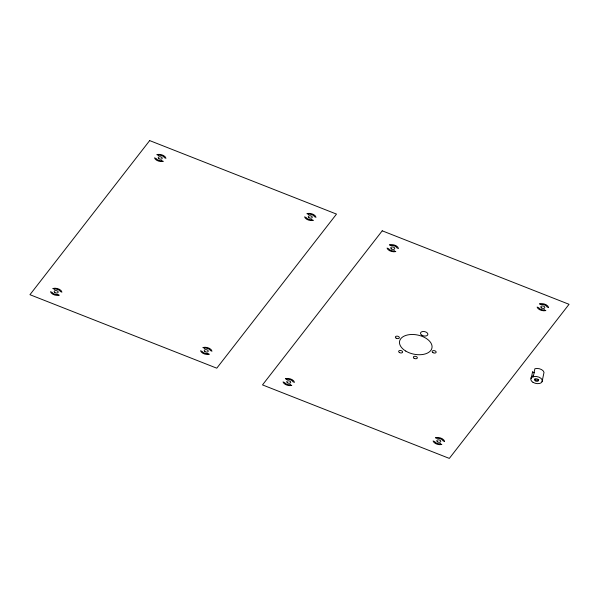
<?xml version="1.0" encoding="UTF-8"?>
<svg xmlns="http://www.w3.org/2000/svg" width="599" height="599" viewBox="0 0 599 599"><rect width="100%" height="100%" fill="white"/><g stroke="black" fill="none" stroke-linecap="round" stroke-linejoin="round"><path stroke-width="0.9" d="M531.283 377.991L532.556 371.919L534.203 372.638A4.53 2.673 11.8 0 0 534.33 372.81M533.245 376.898L534.877 368.729A5.878 3.474 11.8 0 1 544.012 372.391L542.342 380.402M532.855 372.6A5.878 3.474 11.8 0 1 532.556 371.919M542.567 379.332A5.878 3.474 11.8 0 1 541.87 381.376M531.021 378.411A5.878 3.474 11.8 0 1 533.424 375.67M538.771 379.466A2.029 1.198 11.8 0 1 536.764 380.193A2.029 1.198 11.8 0 1 534.825 378.882M149.675 140.593L29.95 294.693L216.771 368.183L336.496 214.09L149.675 140.593M382.229 230.817L262.504 384.91L449.325 458.407L569.05 304.307L382.229 230.817M161.678 160.712L161.558 160.727A4.53 2.673 11.8 0 1 156.152 158.555L154.497 157.837A5.878 3.474 11.8 0 0 163.28 161.356L161.678 160.712M311.735 219.721L311.607 219.728A4.53 2.673 11.8 0 1 306.201 217.564L304.554 216.838A5.878 3.474 11.8 0 0 313.337 220.365L311.735 219.721M394.232 250.936L394.112 250.944A4.53 2.673 11.8 0 1 388.699 248.78L387.051 248.061A5.878 3.474 11.8 0 0 395.834 251.58L394.232 250.936M57.654 294.566L57.534 294.573A4.53 2.673 11.8 0 1 52.128 292.409L50.473 291.691A5.878 3.474 11.8 0 0 59.256 295.21L57.654 294.566M544.289 309.938L544.162 309.953A4.53 2.673 11.8 0 1 538.756 307.781L537.101 307.062A5.878 3.474 11.8 0 0 545.884 310.582L544.289 309.938M207.718 353.612L207.591 353.62A4.53 2.673 11.8 0 1 202.185 351.456L200.53 350.737A5.878 3.474 11.8 0 0 209.313 354.256L207.718 353.612M290.208 384.79L290.081 384.798A4.53 2.673 11.8 0 1 284.675 382.634L283.028 381.907A5.878 3.474 11.8 0 0 291.81 385.427L290.208 384.79M440.265 443.837L440.145 443.844A4.53 2.673 11.8 0 1 434.739 441.68L433.084 440.954A5.878 3.474 11.8 0 0 441.867 444.473L440.265 443.837M548.564 307.534L547.059 306.935A4.53 2.673 11.8 0 0 540.927 304.479L539.422 303.873A5.878 3.474 11.8 0 1 548.564 307.534M390.877 245.47L389.372 244.871A5.878 3.474 11.8 0 1 398.507 248.533L397.01 247.926A4.53 2.673 11.8 0 0 390.877 245.47M308.373 214.255L306.875 213.648A5.878 3.474 11.8 0 1 316.01 217.317L314.505 216.711A4.53 2.673 11.8 0 0 308.373 214.255M158.323 155.246L156.818 154.647A5.878 3.474 11.8 0 1 165.96 158.308L164.455 157.709A4.53 2.673 11.8 0 0 158.323 155.246M444.54 441.433L443.043 440.827A4.53 2.673 11.8 0 0 436.911 438.371L435.406 437.764A5.878 3.474 11.8 0 1 444.54 441.433M286.854 379.324L285.349 378.718A5.878 3.474 11.8 0 1 294.483 382.379L292.986 381.78A4.53 2.673 11.8 0 0 286.854 379.324M204.356 348.146L202.851 347.547A5.878 3.474 11.8 0 1 211.994 351.209L210.489 350.602A4.53 2.673 11.8 0 0 204.356 348.146M54.299 289.1L52.794 288.501A5.878 3.474 11.8 0 1 61.937 292.162L60.432 291.556A4.53 2.673 11.8 0 0 54.299 289.1M405.748 351.066A16.525 9.756 11.8 0 0 431.916 348.146A16.525 9.756 11.8 0 0 409.664 334.616A16.525 9.756 11.8 0 0 405.748 351.066M414.111 358.299A2.029 1.198 11.8 0 0 417.331 357.955A2.029 1.198 11.8 0 0 414.62 356.285A2.029 1.198 11.8 0 0 414.111 358.299M399.398 352.512A2.029 1.198 11.8 0 0 402.618 352.175A2.029 1.198 11.8 0 0 399.915 350.497A2.029 1.198 11.8 0 0 399.398 352.512M396.134 338.158A2.029 1.198 11.8 0 0 399.361 337.829A2.029 1.198 11.8 0 0 396.665 336.151A2.029 1.198 11.8 0 0 396.134 338.158M432.935 352.639A2.029 1.198 11.8 0 0 436.147 352.279A2.029 1.198 11.8 0 0 433.406 350.617A2.029 1.198 11.8 0 0 432.935 352.639M421.913 335.238A3.751 2.216 11.8 0 0 427.851 334.579A3.751 2.216 11.8 0 0 422.812 331.509A3.751 2.216 11.8 0 0 421.913 335.238M541.511 307.938A2.029 1.198 11.8 0 0 544.776 307.669A2.029 1.198 11.8 0 0 542.132 305.954A2.029 1.198 11.8 0 0 541.511 307.938M391.461 248.937A2.029 1.198 11.8 0 0 394.719 248.66A2.029 1.198 11.8 0 0 392.075 246.945A2.029 1.198 11.8 0 0 391.461 248.937M437.495 441.83A2.029 1.198 11.8 0 0 440.752 441.56A2.029 1.198 11.8 0 0 438.109 439.846A2.029 1.198 11.8 0 0 437.495 441.83M287.438 382.783A2.029 1.198 11.8 0 0 290.695 382.514A2.029 1.198 11.8 0 0 288.052 380.799A2.029 1.198 11.8 0 0 287.438 382.783M533.05 382.372A5.878 3.474 11.8 0 0 542.335 381.278A5.878 3.474 11.8 0 0 534.368 376.501A5.878 3.474 11.8 0 0 533.05 382.372M535.289 380.807A2.029 1.198 11.8 0 0 538.553 380.53A2.029 1.198 11.8 0 0 535.91 378.815A2.029 1.198 11.8 0 0 535.289 380.807M308.964 217.722A2.029 1.198 11.8 0 0 312.221 217.444A2.029 1.198 11.8 0 0 309.578 215.73A2.029 1.198 11.8 0 0 308.964 217.722M204.94 351.613A2.029 1.198 11.8 0 0 208.205 351.336A2.029 1.198 11.8 0 0 205.562 349.629A2.029 1.198 11.8 0 0 204.94 351.613M54.883 292.567A2.029 1.198 11.8 0 0 58.148 292.29A2.029 1.198 11.8 0 0 55.505 290.575A2.029 1.198 11.8 0 0 54.883 292.567M158.907 158.713A2.029 1.198 11.8 0 0 162.172 158.443A2.029 1.198 11.8 0 0 159.529 156.728A2.029 1.198 11.8 0 0 158.907 158.713"/></g></svg>
